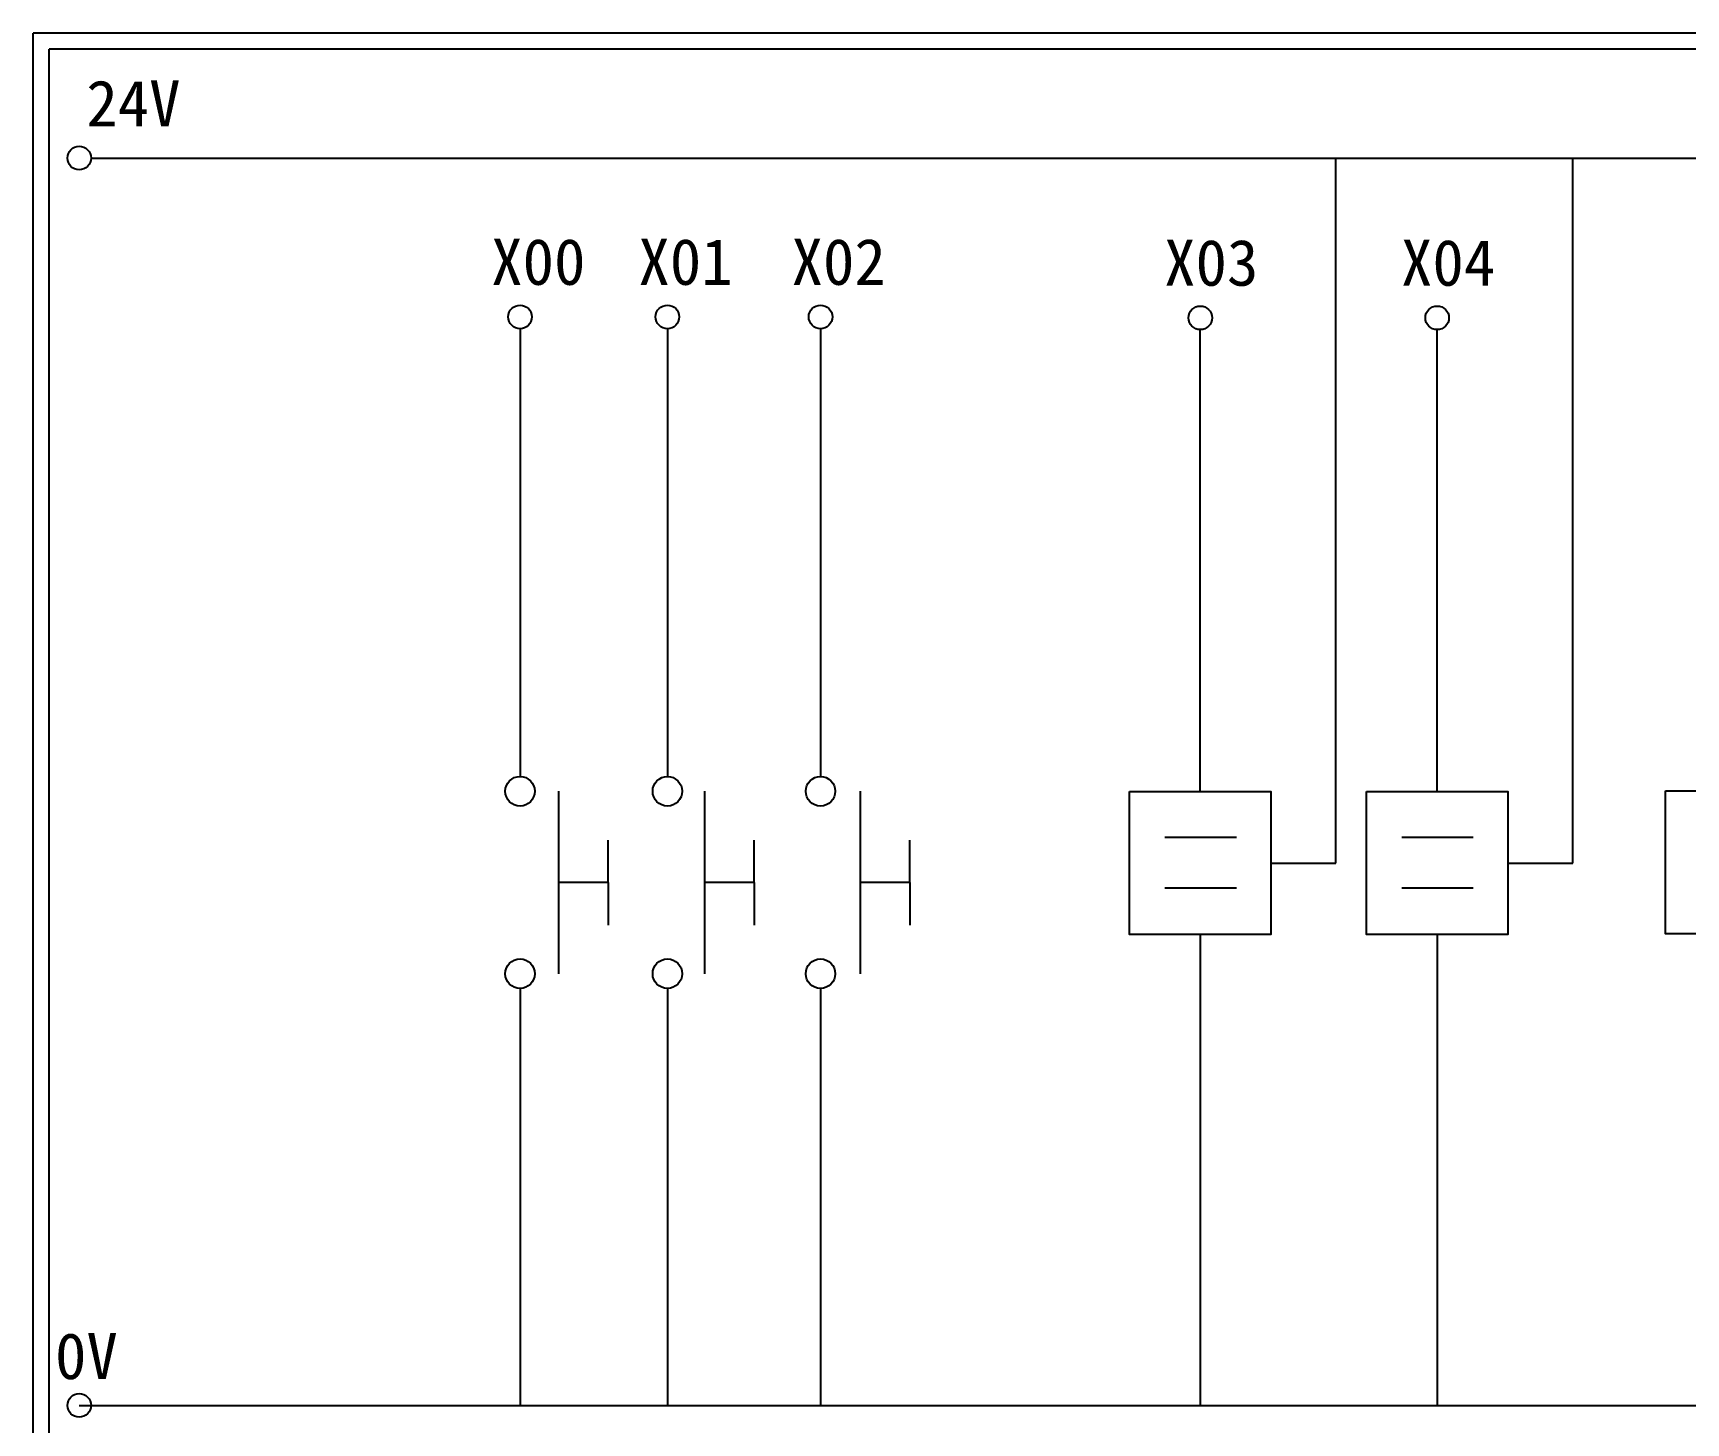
# Model space of a CAD drawing. Extents: x 275 to 562, y 265 to 469.
# Drawn here: x 274.9 to 403.8, y 360.5 to 468.9 of the extents above; entities that cross this region are included whole.
import ezdxf

# ---------------------------------------------------------------- set-up
doc = ezdxf.new("R2010")
doc.units = 0
doc.layers.get('0').update_dxf_attribs({"linetype": 'CONTINUOUS'})
doc.layers.add('圖框層', color=7, linetype='CONTINUOUS')
doc.layers.add('標尺寸層', color=3, linetype='CONTINUOUS')
doc.styles.add('STSL', font='kaiu.ttf')

msp = doc.modelspace()

# ---------------------------------------------------------------- linework, layer by layer
for p, q in [((376.49, 404.19), (376.49, 459.1)), ((394.96, 404.19), (394.96, 459.1)), ((365.91, 409.77), (365.91, 445.79)), ((384.38, 409.77), (384.38, 445.79)), ((319.75, 402.67), (319.75, 405.98)), ((331.12, 402.67), (331.12, 405.98)), ((343.26, 402.67), (343.26, 405.98)), ((371.42, 404.19), (376.49, 404.19)), ((389.89, 404.19), (394.96, 404.19)), ((319.75, 402.67), (319.75, 399.36)), ((331.12, 402.67), (331.12, 399.36)), ((343.26, 402.67), (343.26, 399.36)), ((365.91, 398.61), (365.91, 361.84)), ((384.38, 398.61), (384.38, 361.84))]:
    msp.add_line(p, q)
for points in [[(360.4, 409.77), (371.42, 409.77), (371.42, 398.61), (360.4, 398.61)], [(378.86, 409.77), (389.89, 409.77), (389.89, 398.61), (378.86, 398.61)], [(402.19, 409.82), (413.22, 409.82), (413.22, 398.66), (402.19, 398.66)]]:
    msp.add_lwpolyline(points, close=True)
at = {"layer": '圖框層', "color": 7}
for p, q in [((561.9, 468.91), (274.9, 468.91)), ((274.9, 264.95), (274.9, 468.91)), ((560.65, 467.66), (276.15, 467.66)), ((276.15, 266.2), (276.15, 467.66))]:
    msp.add_line(p, q, dxfattribs=at)
at = {"layer": '標尺寸層', "color": 7}
for p, q in [((279.42, 459.17), (557.02, 459.17)), ((312.87, 445.86), (312.87, 410.94)), ((324.36, 445.86), (324.36, 410.94)), ((336.3, 445.86), (336.3, 410.94)), ((315.88, 409.79), (315.88, 395.56)), ((327.25, 409.79), (327.25, 395.56)), ((339.39, 409.79), (339.39, 395.56)), ((363.15, 406.22), (368.72, 406.22)), ((381.62, 406.22), (387.18, 406.22)), ((319.75, 402.67), (315.88, 402.67)), ((331.12, 402.67), (327.25, 402.67)), ((343.26, 402.67), (339.39, 402.67)), ((363.15, 402.25), (368.72, 402.25)), ((381.62, 402.25), (387.18, 402.25)), ((312.87, 394.41), (312.87, 361.9)), ((324.36, 394.41), (324.36, 361.9)), ((336.3, 394.41), (336.3, 361.9)), ((278.5, 361.9), (553.31, 361.9))]:
    msp.add_line(p, q, dxfattribs=at)
for centre, radius in [((278.5, 459.17), 0.92), ((312.87, 446.78), 0.92), ((324.36, 446.78), 0.92), ((336.3, 446.78), 0.92), ((365.91, 446.71), 0.92), ((384.38, 446.71), 0.92), ((312.87, 409.79), 1.15), ((324.36, 409.79), 1.15), ((336.3, 409.79), 1.15), ((312.87, 395.56), 1.15), ((324.36, 395.56), 1.15), ((336.3, 395.56), 1.15), ((278.5, 361.9), 0.92)]:
    msp.add_circle(centre, radius, dxfattribs=at)

# ---------------------------------------------------------------- texts
at = {"layer": '圖框層', "color": 4, "style": 'STSL'}
for s, p in [('24V', (279.05, 461.63)), ('X00', (310.62, 449.28)), ('X01', (322.1, 449.28)), ('X02', (334.04, 449.28)), ('X03', (363.09, 449.21)), ('X04', (381.56, 449.21)), ('0V', (276.61, 363.95))]:
    msp.add_text(s, height=3.6, dxfattribs=at).set_placement(p)

doc.saveas('drawing.dxf')
